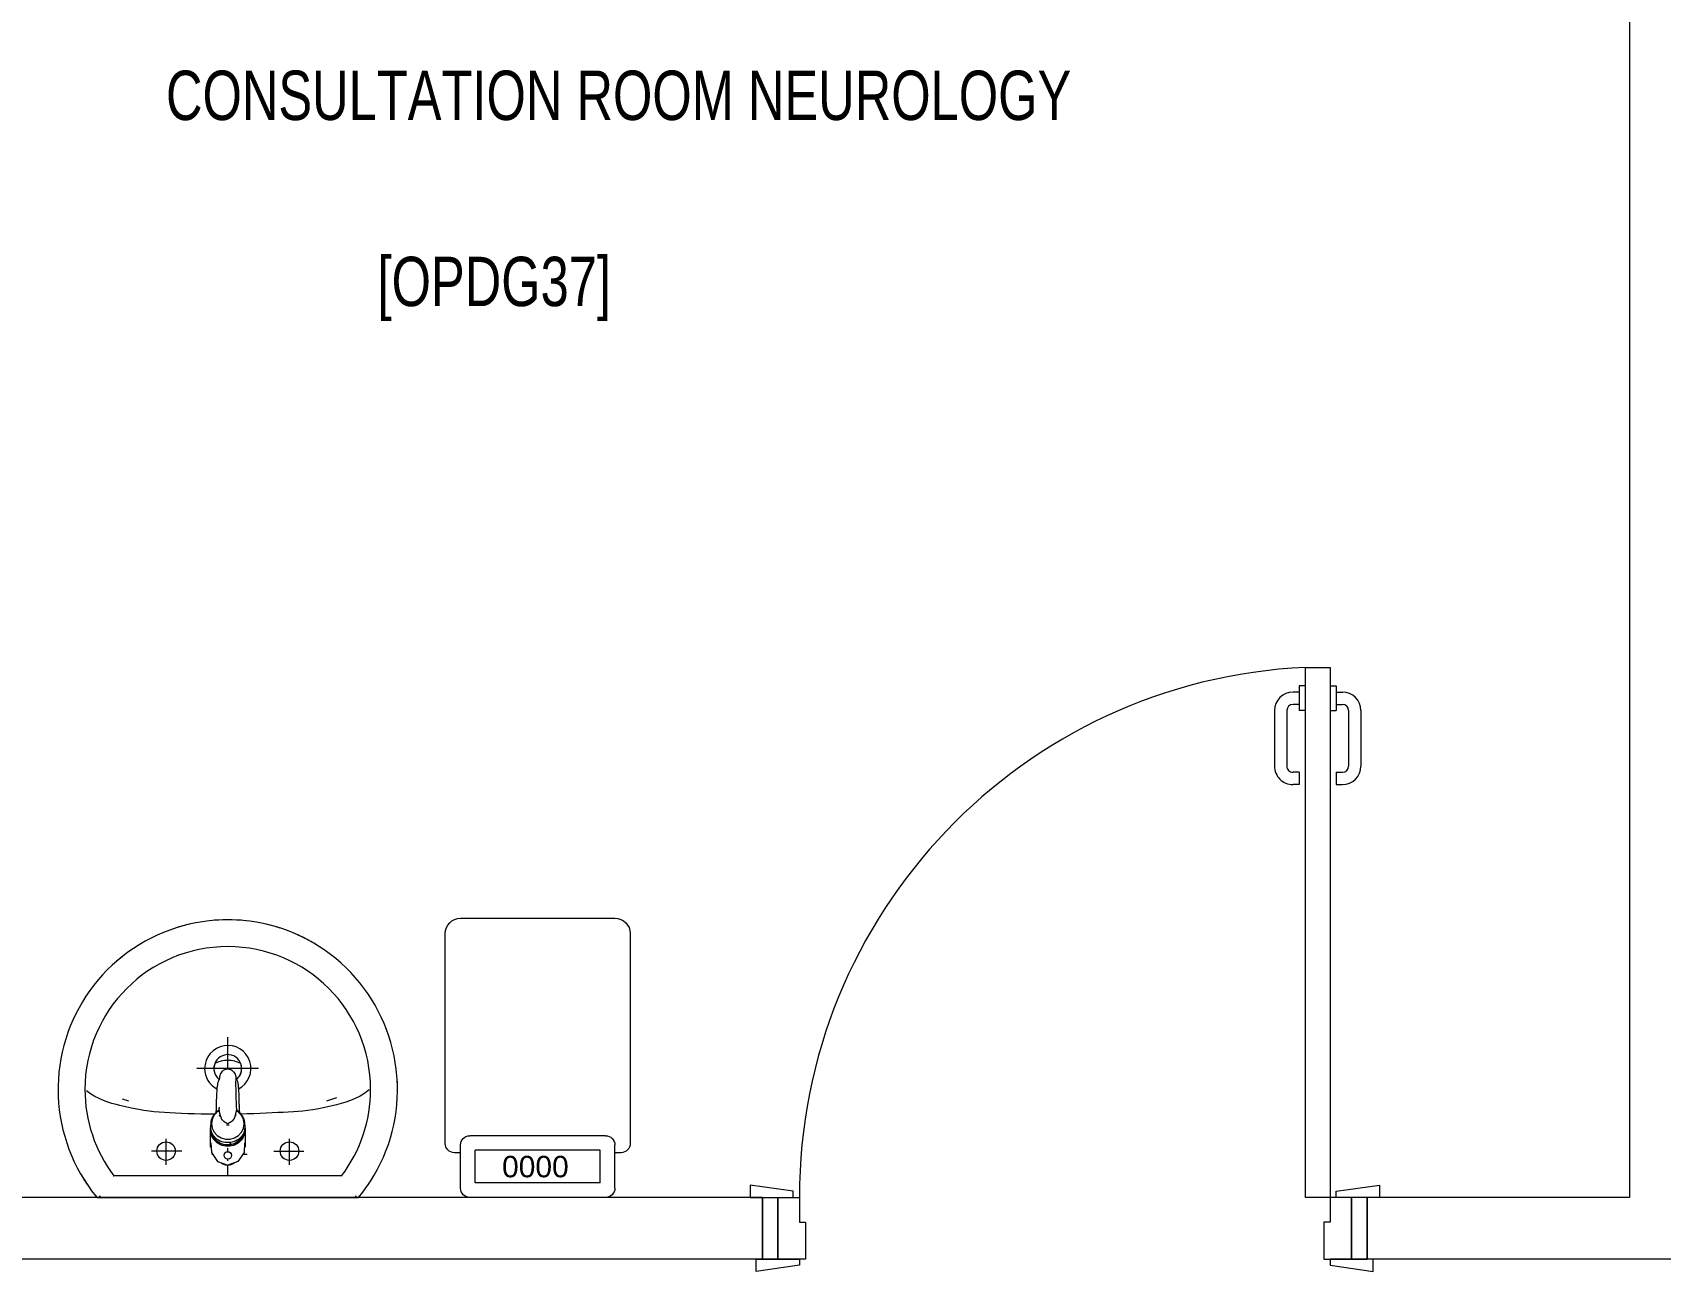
# Model space of a CAD drawing. Extents: x -234346 to 58427, y -132654 to -82394.
# Drawn here: x -103762 to -101124, y -109963 to -107955 of the extents above; entities that cross this region are included whole.
import ezdxf

# ---------------------------------------------------------------- set-up
doc = ezdxf.new("R2010")
doc.units = 0
doc.header["$LTSCALE"] = 8
for name, color, linetype, lineweight in [('72_EGR_BASE_TEXT', 9, 'Continuous', 5), ('72_EGR_EQP_TAG', 9, 'Continuous', 5), ('LOADING', 9, 'Continuous', 5), ('P-SANR-FIXT', 9, 'Continuous', 18), ('P-SANR-FIXT-1', 9, 'Continuous', 13), ('Walls', 9, 'Continuous', 5), ('Wooden Joinery', 9, 'Continuous', 5)]:
    doc.layers.add(name, color=color, linetype=linetype, lineweight=lineweight)
doc.styles.get("Standard").update_dxf_attribs({"font": 'ARIALUNI.TTF'})
doc.styles.add('X3G_ENTITY_2587E3', font='swisscl.ttf', dxfattribs={"height": 200})
doc.styles.add('X3G_ENTITY_258862', font='swisscl.ttf', dxfattribs={"height": 200})

# ---------------------------------------------------------------- blocks, each defined once
blk = doc.blocks.new('A$C72370EFE')
at = {"layer": 'Wooden Joinery'}
for p, q in [((-0.01, -0.04), (-0.02, -0.04)), ((-0.01, -0.03), (-0.01, -0.07)), ((0, -0.03), (-0.01, -0.03)), ((0.04, -0.03), (0.05, -0.03)), ((0.05, -0.03), (0.05, -0.07)), ((0.05, -0.04), (0.06, -0.04)), ((-0.05, -0.07), (-0.05, -0.16)), ((-0.03, -0.07), (-0.03, -0.16)), ((-0.01, -0.06), (-0.02, -0.06)), ((0, -0.07), (-0.01, -0.07)), ((0.04, -0.07), (0.05, -0.07)), ((0.05, -0.06), (0.06, -0.06)), ((0.07, -0.07), (0.07, -0.16)), ((0.09, -0.07), (0.09, -0.16)), ((-0.01, -0.17), (-0.02, -0.17)), ((-0.01, -0.17), (-0.01, -0.19)), ((0.05, -0.17), (0.06, -0.17)), ((0.05, -0.17), (0.05, -0.19)), ((-0.01, -0.19), (-0.02, -0.19)), ((0.05, -0.19), (0.06, -0.19))]:
    blk.add_line(p, q, dxfattribs=at)
for centre, radius, start, end in [((-0.02, -0.07), 0.03, 90, 180), ((0.06, -0.07), 0.03, 0, 90), ((-0.02, -0.07), 0.01, 90, 180), ((0.06, -0.07), 0.01, 0, 90), ((-0.02, -0.16), 0.03, 180, 270), ((-0.02, -0.16), 0.01, 180, 270), ((0.06, -0.16), 0.01, 270, 0), ((0.06, -0.16), 0.03, 270, 0)]:
    blk.add_arc(centre, radius, start, end, dxfattribs=at)
blk = doc.blocks.new('A$C5DAD61B4')
at = {"layer": 'Wooden Joinery'}
for points in [[(80, 959.1), (80, 969.1), (10, 979.1), (10, 959.1)], [(940, 959.1), (940, 969.1), (1010, 979.1), (1010, 959.1)], [(70, 859.1), (70, 849.1), (0, 839.1), (0, 859.1)], [(120, 859.1), (120, 0), (80, 0), (80, 859.1)], [(950, 859.1), (950, 849.1), (1020, 839.1), (1020, 859.1)]]:
    blk.add_lwpolyline(points, close=True, dxfattribs=at)
for points in [[(45, 859.1), (45, 959.1), (20, 959.1), (20, 859.1), (45, 859.1)], [(45, 859.1), (80, 859.1), (80, 899.1), (90, 899.1), (90, 959.1), (45, 959.1), (45, 859.1)], [(975, 859.1), (940, 859.1), (940, 899.1), (930, 899.1), (930, 959.1), (975, 959.1), (975, 859.1)], [(975, 859.1), (975, 959.1), (1000, 959.1), (1000, 859.1), (975, 859.1)]]:
    blk.add_lwpolyline(points, dxfattribs=at)
blk.add_arc((80, 859.1), 860, 272.666, 0, dxfattribs=at)
at = {"layer": 'Wooden Joinery', "xscale": 999.9999999998854, "yscale": 999.9999999998854, "zscale": 999.9999999998854, "rotation": 180}
blk.add_blockref('A$C72370EFE', (120, 0), dxfattribs=at)
blk = doc.blocks.new('FP_138-161_A_00_GFL_-0_080_Einreichung_Grundrisse_100')
at = {"layer": 'P-SANR-FIXT'}
blk.add_line((-0.0044, -0.0019), (-0.0045, -0.0021), dxfattribs=at)
at = {"layer": 'P-SANR-FIXT', "flags": 128}
blk.add_lwpolyline([(-0.0057, -0.0037), (-0.0058, -0.0039), (-0.006, -0.004)], dxfattribs=at)
blk = doc.blocks.new('FP_139-161_A_00_GFL_-0_080_Einreichung_Grundrisse_100')
at = {"layer": 'P-SANR-FIXT'}
blk.add_line((0.0045, -0.0022), (0.0044, -0.002), dxfattribs=at)
at = {"layer": 'P-SANR-FIXT', "flags": 128}
blk.add_lwpolyline([(0.006, -0.004), (0.0059, -0.0039), (0.0057, -0.0038)], dxfattribs=at)
blk = doc.blocks.new('IS_Ceraplus_B8204_BIM_BG _1_ - B8204AA - CERAPLUS single lever basin mixer with pop-up waste-V137-161_A_00_GFL_-0_080_Einreichung_Grundrisse_100')
at = {"layer": 'P-SANR-FIXT-1'}
h = blk.add_hatch(dxfattribs=at)
h.set_pattern_fill('FP_26', color=256, style=0, pattern_type=2)
h.set_pattern_definition([(225, (0.009, 0), (0.010607, -0.010607), []), (315, (0.009, 0), (0.010607, 0.010607), [])])
h.paths.add_polyline_path([(0.0056, -0.002), (0.0058, -0.0024), (0.0058, -0.0021)])
h.paths.add_polyline_path([(0.007, -0.0039), (0.0088, -0.0045), (0.0084, -0.0043)])
at = {"layer": 'LOADING'}
for p, q in [((-0.028, 0), (-0.028, -0.0281)), ((0.028, -0.0281), (0.028, 0)), ((-0.0274, -0.0337), (-0.0271, -0.0392)), ((-0.0262, -0.0282), (-0.0263, -0.0287)), ((-0.0137, -0.0512), (-0.0129, -0.0517)), ((0.0124, -0.052), (0.0133, -0.0515)), ((0.0263, -0.0287), (0.0262, -0.0282)), ((0.0262, -0.0293), (0.0263, -0.0287)), ((0.0271, -0.0392), (0.0274, -0.0337)), ((0.014, -0.0647), (0.0133, -0.1077)), ((0.0185, -0.0618), (0.019, -0.0539)), ((0.019, -0.0539), (0.0188, -0.0561))]:
    blk.add_line(p, q, dxfattribs=at)
at = {"layer": 'LOADING', "flags": 128}
for points in [[(-0.0272, -0.0069), (-0.0266, 0.009), (-0.0165, 0.0236), (0, 0.0291)], [(0.0272, -0.0069), (0.0266, 0.009), (0.0165, 0.0236), (0, 0.0291)], [(-0.0176, -0.0568), (-0.0224, -0.0513), (-0.0254, -0.0448), (-0.0264, -0.0376), (-0.0253, -0.0305), (-0.0222, -0.024), (-0.0172, -0.0186), (-0.0109, -0.0147), (-0.0037, -0.0127), (0.0037, -0.0127), (0.0109, -0.0147), (0.0172, -0.0186), (0.0222, -0.024), (0.0253, -0.0305), (0.0264, -0.0376), (0.0254, -0.0448), (0.0224, -0.0513), (0.0176, -0.0568)], [(-0.0271, -0.0393), (-0.027, -0.0403), (-0.0269, -0.0414), (-0.0267, -0.0424), (-0.0265, -0.0434), (-0.0262, -0.0444), (-0.0259, -0.0454), (-0.0255, -0.0464), (-0.0252, -0.0474), (-0.0247, -0.0484), (-0.0243, -0.0493), (-0.0238, -0.0502), (-0.0232, -0.0511), (-0.0226, -0.052), (-0.022, -0.0529), (-0.0214, -0.0537), (-0.0207, -0.0545), (-0.0199, -0.0553), (-0.0192, -0.0561), (-0.0184, -0.0568), (-0.0176, -0.0575), (-0.0173, -0.0577)], [(0.0173, -0.0577), (0.0181, -0.057), (0.0189, -0.0563), (0.0197, -0.0556), (0.0204, -0.0548), (0.0211, -0.054), (0.0218, -0.0532), (0.0224, -0.0523), (0.023, -0.0514), (0.0236, -0.0505), (0.0241, -0.0496), (0.0246, -0.0487), (0.025, -0.0477), (0.0254, -0.0467), (0.0258, -0.0458), (0.0261, -0.0448), (0.0264, -0.0437), (0.0266, -0.0427), (0.0268, -0.0417), (0.027, -0.0407), (0.0271, -0.0396), (0.0271, -0.0393)], [(-0.019, -0.0539), (-0.0185, -0.0615), (-0.0185, -0.0618)], [(-0.0181, -0.0728), (-0.0177, -0.083), (-0.0172, -0.0938)], [(-0.0162, -0.0579), (-0.0156, -0.058), (-0.0151, -0.0581), (-0.0146, -0.0583), (-0.0142, -0.0586), (-0.0139, -0.0588), (-0.0138, -0.0591)], [(-0.0138, -0.0591), (-0.0139, -0.0612), (-0.014, -0.0633)], [(0.0138, -0.0591), (0.0139, -0.0588), (0.0142, -0.0586), (0.0146, -0.0583), (0.0151, -0.0581), (0.0156, -0.058), (0.0162, -0.0579)], [(0.014, -0.0633), (0.0139, -0.0612), (0.0138, -0.0591)], [(0.0171, -0.0578), (0.0174, -0.0575), (0.0176, -0.0568)], [(0.0172, -0.0938), (0.0177, -0.083), (0.0181, -0.0728)], [(0.0184, -0.0651), (0.0184, -0.0652), (0.0184, -0.0652), (0.0184, -0.0652), (0.0184, -0.0654), (0.0184, -0.0655)], [(-0.0129, -0.1142), (-0.0124, -0.1161), (-0.0118, -0.1179), (-0.0109, -0.1197), (-0.0098, -0.1214), (-0.0084, -0.123), (-0.0067, -0.1244), (-0.0047, -0.1255), (-0.0025, -0.1263), (0, -0.1266)], [(0, -0.1266), (0.0025, -0.1263), (0.0047, -0.1255), (0.0067, -0.1244), (0.0084, -0.123), (0.0098, -0.1214), (0.0109, -0.1197), (0.0118, -0.1179), (0.0124, -0.1161), (0.0129, -0.1142)]]:
    blk.add_lwpolyline(points, dxfattribs=at)
at = {"layer": 'LOADING'}
for centre, radius, start, end in [((0, 0.0135), 0.00603, 0, 180), ((0, 0.0135), 0.00603, 180, 0), ((-0.009, 0), 0.005, 300, 315), ((0.009, 0), 0.005, 225, 240)]:
    blk.add_arc(centre, radius, start, end, dxfattribs=at)
for centre, major_axis, start_param, end_param in [((0, -0.0281), (-0.028, 0), 4.712389, 6.47291), ((0, -0.0287), (0.0267, 0), 1.570796, 3.036556), ((0, -0.0287), (0.0263, 0), 2.625648, 2.791756), ((0, -0.0287), (-0.0263, 0), 4.712389, 5.759587), ((0, -0.0281), (0.028, 0), 6.093357, 7.853982), ((0, -0.0287), (0.0267, 0), 0.105099, 1.570796), ((0, -0.0287), (0.0262, 0), 0.523599, 1.570796), ((0, -0.0287), (0.0262, 0), 0.349919, 0.515945), ((0, -0.0321), (0.0275, 0), 3.141823, 3.202701), ((0, -0.0321), (0.0275, 0), 3.239313, 3.439417), ((0, -0.0281), (0.028, 0), 3.371221, 3.483334), ((0, -0.0312), (0.0248, 0), 4.111947, 4.191073), ((0, -0.0281), (0.028, 0), 4.202431, 4.259552), ((0, -0.0287), (0.0263, 0), 4.169225, 4.2325), ((0, -0.0281), (0.028, 0), 5.172057, 5.222265), ((0, -0.0287), (0.0267, 0), 6.059374, 6.108652), ((0, -0.0321), (0.0275, 0), 5.985527, 6.185455), ((0, -0.0281), (0.028, 0), 5.94107, 6.05344), ((0, -0.0321), (0.0275, 0), 6.222066, 6.282955)]:
    blk.add_ellipse(centre, major_axis=major_axis, ratio=0.961262, start_param=start_param, end_param=end_param, dxfattribs=at)
for points, knots in [([(-0.0215, -0.0162), (-0.0216, -0.0163), (-0.0219, -0.0167), (-0.0227, -0.0177), (-0.0238, -0.0192), (-0.0249, -0.0211), (-0.0258, -0.0231), (-0.0266, -0.0253), (-0.0273, -0.0282), (-0.0275, -0.0305), (-0.0275, -0.0321)], [0.7859035, 0.7859035, 0.7859035, 0.7859035, 0.7916667, 0.8055556, 0.8333333, 0.8611111, 0.8888889, 0.9166667, 0.9444444, 1, 1, 1, 1]), ([(0.021, -0.0157), (0.0208, -0.0154), (0.0203, -0.0149), (0.0192, -0.0139), (0.0177, -0.0127), (0.0161, -0.0117), (0.0148, -0.0109), (0.0138, -0.0104), (0.0127, -0.0099), (0.0113, -0.0093), (0.0087, -0.0084), (0.0048, -0.0075), (0, -0.0071), (-0.0048, -0.0075), (-0.0087, -0.0084), (-0.0113, -0.0093), (-0.0127, -0.0099), (-0.0138, -0.0104), (-0.0148, -0.0109), (-0.0161, -0.0117), (-0.0177, -0.0127), (-0.0191, -0.0139), (-0.0202, -0.0149), (-0.0208, -0.0154), (-0.021, -0.0157)], [0.2222222, 0.2222222, 0.2222222, 0.2222222, 0.2361111, 0.25, 0.2777778, 0.3055556, 0.3194444, 0.3333333, 0.3472222, 0.3611111, 0.3888889, 0.4444444, 0.5, 0.5555556, 0.6111111, 0.6388889, 0.6527778, 0.6666667, 0.6805556, 0.6944444, 0.7222222, 0.75, 0.7638889, 0.7777778, 0.7777778, 0.7777778, 0.7777778]), ([(0.0275, -0.0321), (0.0275, -0.0305), (0.0273, -0.0282), (0.0266, -0.0253), (0.0258, -0.0231), (0.0249, -0.0211), (0.0238, -0.0192), (0.0227, -0.0177), (0.0219, -0.0167), (0.0216, -0.0163), (0.0215, -0.0162)], [0, 0, 0, 0, 0.0555556, 0.0833333, 0.1111111, 0.1388889, 0.1666667, 0.1944444, 0.2083333, 0.2142181, 0.2142181, 0.2142181, 0.2142181]), ([(0, -0.0378), (-0.0005, -0.038), (-0.0012, -0.0384), (-0.0021, -0.0389), (-0.0028, -0.0393), (-0.0035, -0.0397), (-0.0042, -0.04), (-0.0049, -0.0405), (-0.0055, -0.0409), (-0.0061, -0.0414), (-0.0067, -0.0419), (-0.0072, -0.0424), (-0.0078, -0.0429), (-0.0083, -0.0435), (-0.0088, -0.0441), (-0.0092, -0.0446), (-0.0096, -0.0452), (-0.01, -0.0459), (-0.0103, -0.0466), (-0.0105, -0.0472), (-0.0107, -0.0477), (-0.0108, -0.0481), (-0.0109, -0.0484), (-0.0111, -0.0489), (-0.0114, -0.0497), (-0.0118, -0.0509), (-0.0122, -0.0521), (-0.0124, -0.053), (-0.0126, -0.0537), (-0.0128, -0.0544), (-0.0129, -0.0552), (-0.0131, -0.0559), (-0.0132, -0.0566), (-0.0134, -0.0572), (-0.0136, -0.0581), (-0.0137, -0.0587), (-0.0138, -0.0591)], [0, 0, 0, 0, 0.055556, 0.083333, 0.111111, 0.138889, 0.166667, 0.194444, 0.222222, 0.25, 0.277778, 0.305556, 0.333333, 0.361111, 0.388889, 0.416667, 0.444444, 0.472222, 0.5, 0.527778, 0.541667, 0.555556, 0.569444, 0.583333, 0.611111, 0.666667, 0.722222, 0.75, 0.777778, 0.805556, 0.833333, 0.861111, 0.888889, 0.916667, 0.944444, 1, 1, 1, 1]), ([(0, -0.0357), (-0.0006, -0.0357), (-0.0013, -0.0357), (-0.002, -0.0357), (-0.0022, -0.0357)], [0, 0, 0, 0, 0.1, 0.1298359, 0.1298359, 0.1298359, 0.1298359]), ([(0.0022, -0.0357), (0.002, -0.0357), (0.0013, -0.0357), (0.0006, -0.0357), (0, -0.0357)], [0.8701578, 0.8701578, 0.8701578, 0.8701578, 0.9, 1, 1, 1, 1]), ([(0.0138, -0.0591), (0.0137, -0.0587), (0.0136, -0.0581), (0.0134, -0.0572), (0.0132, -0.0566), (0.0131, -0.0559), (0.0129, -0.0552), (0.0128, -0.0544), (0.0126, -0.0537), (0.0124, -0.053), (0.0122, -0.0521), (0.0118, -0.0509), (0.0114, -0.0497), (0.0111, -0.0489), (0.0109, -0.0484), (0.0108, -0.0481), (0.0107, -0.0477), (0.0105, -0.0472), (0.0103, -0.0466), (0.01, -0.0459), (0.0096, -0.0452), (0.0092, -0.0446), (0.0088, -0.0441), (0.0083, -0.0435), (0.0078, -0.0429), (0.0072, -0.0424), (0.0067, -0.0419), (0.0061, -0.0414), (0.0055, -0.0409), (0.0049, -0.0405), (0.0042, -0.04), (0.0035, -0.0397), (0.0028, -0.0393), (0.0021, -0.0389), (0.0012, -0.0384), (0.0005, -0.038), (0, -0.0378)], [0, 0, 0, 0, 0.055556, 0.083333, 0.111111, 0.138889, 0.166667, 0.194444, 0.222222, 0.25, 0.277778, 0.333333, 0.388889, 0.416667, 0.430556, 0.444444, 0.458333, 0.472222, 0.5, 0.527778, 0.555556, 0.583333, 0.611111, 0.638889, 0.666667, 0.694444, 0.722222, 0.75, 0.777778, 0.805556, 0.833333, 0.861111, 0.888889, 0.916667, 0.944444, 1, 1, 1, 1]), ([(-0.0188, -0.0538), (-0.0188, -0.0547), (-0.0186, -0.0582), (-0.0185, -0.0619), (-0.0184, -0.0646)], [0.6724021, 0.6724021, 0.6724021, 0.6724021, 0.75, 1, 1, 1, 1]), ([(-0.0162, -0.0579), (-0.0162, -0.0578), (-0.0163, -0.0578), (-0.0165, -0.0577), (-0.0166, -0.0575), (-0.0167, -0.0574), (-0.0169, -0.0573), (-0.017, -0.0572), (-0.0172, -0.0571), (-0.0173, -0.057), (-0.0175, -0.0569), (-0.0176, -0.0568)], [0, 0, 0, 0, 0.1, 0.2, 0.3, 0.4, 0.5, 0.6, 0.7, 0.8, 1, 1, 1, 1]), ([(-0.0148, -0.0587), (-0.015, -0.0586), (-0.0159, -0.0583), (-0.0167, -0.058), (-0.0172, -0.0578)], [0.8, 0.8, 0.8, 0.8, 0.85, 1, 1, 1, 1]), ([(0.0141, -0.0613), (0.0141, -0.0611), (0.0143, -0.0608), (0.0145, -0.0604), (0.0148, -0.06), (0.0151, -0.0596), (0.0153, -0.0594), (0.0155, -0.0592), (0.0156, -0.059), (0.0158, -0.0588), (0.016, -0.0587), (0.0163, -0.0585), (0.0165, -0.0583), (0.0166, -0.0582)], [0.3333333, 0.3333333, 0.3333333, 0.3333333, 0.4166667, 0.5, 0.5833333, 0.6666667, 0.7083333, 0.75, 0.7916667, 0.8333333, 0.875, 0.9166667, 1, 1, 1, 1]), ([(0.0176, -0.0568), (0.0175, -0.0569), (0.0173, -0.057), (0.0172, -0.0571), (0.017, -0.0572), (0.0169, -0.0573), (0.0167, -0.0574), (0.0166, -0.0575), (0.0165, -0.0577), (0.0163, -0.0578), (0.0162, -0.0578), (0.0162, -0.0579)], [0, 0, 0, 0, 0.2, 0.3, 0.4, 0.5, 0.6, 0.7, 0.8, 0.9, 1, 1, 1, 1]), ([(0.0184, -0.0646), (0.0185, -0.0619), (0.0186, -0.0582), (0.0188, -0.0547), (0.0188, -0.0538)], [0, 0, 0, 0, 0.25, 0.3275586, 0.3275586, 0.3275586, 0.3275586]), ([(-0.0131, -0.1116), (-0.0132, -0.1115), (-0.0135, -0.1109), (-0.0141, -0.1099), (-0.0147, -0.1086), (-0.0153, -0.1072), (-0.0159, -0.1053), (-0.0167, -0.1021), (-0.0171, -0.0992), (-0.0171, -0.0973)], [0.4856715, 0.4856715, 0.4856715, 0.4856715, 0.5, 0.55, 0.6, 0.65, 0.7, 0.8, 1, 1, 1, 1]), ([(0.0131, -0.1116), (0.0133, -0.1113), (0.0137, -0.1106), (0.0142, -0.1096), (0.0147, -0.1084), (0.0153, -0.1072), (0.0159, -0.1053), (0.0167, -0.1021), (0.0171, -0.0992), (0.0171, -0.0973)], [-0.5143371, -0.5143371, -0.5143371, -0.5143371, -0.475, -0.4375, -0.4, -0.35, -0.3, -0.2, 0, 0, 0, 0]), ([(-0.0132, -0.1091), (-0.0132, -0.1096), (-0.0132, -0.1103), (-0.0132, -0.1111), (-0.0132, -0.1115), (-0.0132, -0.1118), (-0.0131, -0.1122), (-0.0131, -0.1125), (-0.0131, -0.1128), (-0.0131, -0.1131), (-0.013, -0.1134), (-0.013, -0.1138), (-0.0129, -0.1141), (-0.0129, -0.1142)], [0.2, 0.2, 0.2, 0.2, 0.4, 0.5, 0.55, 0.6, 0.65, 0.7, 0.75, 0.8, 0.85, 0.9, 1, 1, 1, 1]), ([(0.0129, -0.1142), (0.0129, -0.1141), (0.013, -0.1138), (0.013, -0.1134), (0.0131, -0.1131), (0.0131, -0.1128), (0.0131, -0.1125), (0.0131, -0.1122), (0.0132, -0.1118), (0.0132, -0.1115), (0.0132, -0.1111), (0.0132, -0.1103), (0.0132, -0.1096), (0.0132, -0.1091)], [0, 0, 0, 0, 0.1, 0.15, 0.2, 0.25, 0.3, 0.35, 0.4, 0.45, 0.5, 0.6, 0.8, 0.8, 0.8, 0.8])]:
    blk.add_open_spline(points, degree=3, knots=knots, dxfattribs=at)
for points in [[(-0.0184, -0.0646), (-0.0183, -0.0659), (-0.0182, -0.0684), (-0.0181, -0.0709), (-0.0181, -0.0721)], [(-0.0172, -0.0578), (-0.0171, -0.0578), (-0.0169, -0.058), (-0.0167, -0.0581), (-0.0166, -0.0582)], [(-0.0162, -0.0579), (-0.0162, -0.0579), (-0.0164, -0.0581), (-0.0165, -0.0582), (-0.0166, -0.0583), (-0.0166, -0.0582), (-0.0166, -0.0582)], [(-0.0166, -0.0582), (-0.0163, -0.0585), (-0.0156, -0.059), (-0.0148, -0.0599), (-0.0142, -0.0609), (-0.0139, -0.0617), (-0.0138, -0.0621)], [(-0.014, -0.0633), (-0.014, -0.0633), (-0.014, -0.0633), (-0.014, -0.0633)], [(-0.014, -0.0646), (-0.014, -0.0644), (-0.014, -0.064), (-0.014, -0.0635), (-0.014, -0.0633)], [(0.014, -0.0633), (0.014, -0.0633), (0.014, -0.0633), (0.014, -0.0633)], [(0.014, -0.0633), (0.014, -0.0635), (0.014, -0.064), (0.014, -0.0644), (0.014, -0.0647)], [(0.0172, -0.0578), (0.0168, -0.0579), (0.0158, -0.0583), (0.0147, -0.0587), (0.0141, -0.059)], [(0.0166, -0.0582), (0.0166, -0.0582), (0.0166, -0.0583), (0.0165, -0.0582), (0.0164, -0.0581), (0.0162, -0.0579), (0.0162, -0.0579)], [(0.0166, -0.0582), (0.0167, -0.0582), (0.0168, -0.0581), (0.0169, -0.058), (0.0169, -0.058)], [(0.0169, -0.058), (0.017, -0.0579), (0.0171, -0.0579), (0.0171, -0.0578)], [(0.0181, -0.0721), (0.0181, -0.0709), (0.0182, -0.0684), (0.0183, -0.0659), (0.0184, -0.0646)], [(-0.0172, -0.0938), (-0.0172, -0.0944), (-0.0172, -0.0956), (-0.0171, -0.0967), (-0.0171, -0.0973)], [(0.0171, -0.0973), (0.0171, -0.0967), (0.0172, -0.0956), (0.0172, -0.0944), (0.0172, -0.0938)]]:
    blk.add_open_spline(points, degree=3, dxfattribs=at)
for name in ['FP_138-161_A_00_GFL_-0_080_Einreichung_Grundrisse_100', 'FP_139-161_A_00_GFL_-0_080_Einreichung_Grundrisse_100']:
    blk.add_blockref(name, (0, 0), dxfattribs=at)
blk = doc.blocks.new('_100_WB_KER_REN_55x45x18 - _100_WB_KER_REN_55x45x18-V63-161_A_00_GFL_-0_080_Einreichung_Grundrisse_100')
at = {"layer": 'LOADING'}
for p, q in [((-0.2075, 0.225), (-0.2075, 0.2227)), ((0.2074, 0.225), (-0.2074, 0.225)), ((0.2075, 0.2227), (0.2075, 0.225)), ((-0.1855, 0.1899), (0.1855, 0.1899)), ((0, 0.1899), (0, 0.1724)), ((-0.1, 0.172), (-0.1, 0.1303)), ((0, 0.1656), (0, 0.1628)), ((0.1, 0.172), (0.1, 0.1303)), ((-0.0744, 0.15), (-0.1234, 0.15)), ((-0.0259, 0.155), (-0.0315, 0.155)), ((0, 0.1509), (0, 0.1454)), ((0, 0.1422), (0, 0.1399)), ((0.026, 0.155), (0.0248, 0.155)), ((0.0744, 0.15), (0.1234, 0.15)), ((-0.1763, 0.0637), (-0.1598, 0.0692)), ((0.1605, 0.0691), (0.1707, 0.0656)), ((-0.05, 0.0161), (0.05, 0.0161)), ((0, 0.0168), (0, -0.0348))]:
    blk.add_line(p, q, dxfattribs=at)
at = {"layer": 'LOADING', "flags": 128}
for points in [[(-0.2121, 0.225), (-0.219, 0.2164), (-0.2254, 0.2075), (-0.2316, 0.1983), (-0.2373, 0.189), (-0.2427, 0.1794), (-0.2476, 0.1696), (-0.2522, 0.1596), (-0.2564, 0.1494), (-0.2602, 0.1391), (-0.2635, 0.1286), (-0.2665, 0.118), (-0.269, 0.1073), (-0.271, 0.0965), (-0.2727, 0.0856), (-0.2739, 0.0747), (-0.2747, 0.0637), (-0.275, 0.0527), (-0.275, 0.05)], [(0.275, 0.05), (0.2748, 0.061), (0.2741, 0.072), (0.273, 0.0829), (0.2715, 0.0938), (0.2695, 0.1046), (0.2671, 0.1154), (0.2643, 0.126), (0.261, 0.1365), (0.2574, 0.1469), (0.2533, 0.1571), (0.2488, 0.1671), (0.2439, 0.177), (0.2387, 0.1866), (0.233, 0.1961), (0.227, 0.2053), (0.2206, 0.2142), (0.2138, 0.2229), (0.2121, 0.225)], [(-0.275, 0.05), (-0.2748, 0.039), (-0.2741, 0.028), (-0.273, 0.0171), (-0.2715, 0.0062), (-0.2695, -0.0046), (-0.2671, -0.0154), (-0.2643, -0.026), (-0.261, -0.0365), (-0.2574, -0.0469), (-0.2533, -0.0571), (-0.2488, -0.0671), (-0.2439, -0.077), (-0.2387, -0.0866), (-0.233, -0.0961), (-0.227, -0.1053), (-0.2206, -0.1142), (-0.2138, -0.1229), (-0.2067, -0.1313), (-0.1993, -0.1395), (-0.1916, -0.1473), (-0.1836, -0.1548), (-0.1752, -0.162), (-0.1666, -0.1688), (-0.1577, -0.1753), (-0.1486, -0.1814), (-0.1392, -0.1872), (-0.1296, -0.1925), (-0.1198, -0.1975), (-0.1098, -0.2021), (-0.0996, -0.2063), (-0.0893, -0.2101), (-0.0788, -0.2135), (-0.0682, -0.2164), (-0.0575, -0.2189), (-0.0467, -0.221), (-0.0359, -0.2227), (-0.0249, -0.2239), (-0.014, -0.2246), (-0.003, -0.225), (0.008, -0.2249), (0.019, -0.2243), (0.03, -0.2234), (0.0409, -0.2219), (0.0517, -0.2201), (0.0625, -0.2178), (0.0731, -0.2151), (0.0837, -0.212), (0.0941, -0.2084), (0.1043, -0.2044), (0.1144, -0.2001), (0.1243, -0.1953), (0.1341, -0.1901), (0.1436, -0.1846), (0.1528, -0.1786), (0.1618, -0.1723), (0.1706, -0.1657), (0.1791, -0.1587), (0.1873, -0.1514), (0.1952, -0.1437), (0.2028, -0.1358), (0.21, -0.1275), (0.217, -0.119), (0.2236, -0.1101), (0.2298, -0.1011), (0.2356, -0.0918), (0.2411, -0.0822), (0.2462, -0.0725), (0.2509, -0.0625), (0.2552, -0.0524), (0.2591, -0.0421), (0.2626, -0.0317), (0.2656, -0.0211), (0.2683, -0.0104), (0.2705, 0.0003), (0.2722, 0.0112), (0.2736, 0.0221), (0.2745, 0.0331), (0.2749, 0.0441), (0.275, 0.05)]]:
    blk.add_lwpolyline(points, dxfattribs=at)
at = {"layer": 'LOADING'}
for centre in [(-0.1, 0.15), (0.1, 0.15)]:
    blk.add_circle(centre, 0.015, dxfattribs=at)
for centre, radius, start, end in [((0, 0.05), 0.275, 140.4788, 141.2381), ((0, 0.05), 0.275, 38.7619, 39.5212), ((0, 0.05), 0.275, 145.9324, 150.3591), ((0, 0.05), 0.2315, 142.8209, 180), ((0, 0.05), 0.2315, 0, 37.1791), ((0, 0.05), 0.275, 29.6409, 34.0676), ((0, 0.155), 0.0175, 54.0899, 125.9101), ((0, 0.155), 0.0175, 68.869, 83.8798), ((0, 0.155), 0.0175, 251.9463, 258.2346), ((0, 0.05), 0.275, 180, 183.6225), ((0, 0.05), 0.2315, 180, 0), ((0, 0.0161), 0.0375, 117.1305, 0), ((0, 0.0161), 0.0225, 129.5025, 0), ((0, 0.0161), 0.0225, 138.0808, 143.3939), ((0, 0.0161), 0.0225, 0, 51.4286), ((0, 0.0161), 0.0225, 36.616, 41.9265), ((0, 0.0161), 0.0375, 0, 61.4146), ((0, 0.0161), 0.0225, 180, 193.3417), ((0, 0.0161), 0.0225, 197.0466, 201.508), ((0, 0.0161), 0.0225, 156.725, 162.0134), ((0, 0.05), 0.047, 243.4433, 296.5567), ((0, 0.0161), 0.0225, 17.9887, 23.276), ((0, 0.0161), 0.0225, 338.492, 342.9534), ((0, 0.0161), 0.0225, 346.6583, 0), ((0, 0.05), 0.275, 307.6689, 312), ((0, 0.05), 0.275, 240, 245.6589), ((0, 0.05), 0.275, 252, 257.5535), ((0, 0.05), 0.275, 264, 276), ((0, 0.05), 0.275, 282.9241, 288)]:
    blk.add_arc(centre, radius, start, end, dxfattribs=at)
for points, knots in [([(-0.2074, 0.225), (-0.2078, 0.225), (-0.2086, 0.225), (-0.2095, 0.225), (-0.2102, 0.225), (-0.2106, 0.225), (-0.2109, 0.225), (-0.2111, 0.225), (-0.2114, 0.225), (-0.2116, 0.225), (-0.2118, 0.225), (-0.2119, 0.225), (-0.2119, 0.225)], [-1, -1, -1, -1, -0.8333333, -0.6666667, -0.5833333, -0.5, -0.4583333, -0.4166667, -0.3333333, -0.2916667, -0.25, -0.1666667, -0.1666667, -0.1666667, -0.1666667]), ([(0.2119, 0.225), (0.2119, 0.225), (0.2118, 0.225), (0.2116, 0.225), (0.2114, 0.225), (0.2111, 0.225), (0.2109, 0.225), (0.2106, 0.225), (0.2102, 0.225), (0.2095, 0.225), (0.2086, 0.225), (0.2078, 0.225), (0.2074, 0.225)], [-0.8333333, -0.8333333, -0.8333333, -0.8333333, -0.75, -0.7083333, -0.6666667, -0.5833333, -0.5416667, -0.5, -0.4166667, -0.3333333, -0.1666667, 0, 0, 0, 0]), ([(-0.0037, 0.1721), (-0.0046, 0.1719), (-0.0064, 0.1714), (-0.0081, 0.1705), (-0.009, 0.17)], [0.5653198, 0.5653198, 0.5653198, 0.5653198, 0.6111111, 0.6666667, 0.6666667, 0.6666667, 0.6666667]), ([(0.009, 0.17), (0.0086, 0.1703), (0.0077, 0.1708), (0.0059, 0.1715), (0.0046, 0.1719), (0.0037, 0.1721)], [0.3333333, 0.3333333, 0.3333333, 0.3333333, 0.3611111, 0.3888889, 0.4346482, 0.4346482, 0.4346482, 0.4346482]), ([(-0.2294, 0.0509), (-0.2103, 0.066), (-0.1431, 0.0839), (-0.1084, 0.0863), (-0.0496, 0.0893), (-0.0206, 0.0899)], [0.0392191, 0.0392191, 0.0392191, 0.0392191, 0.1715289, 0.4228457, 0.6475389, 0.6475389, 0.6475389, 0.6475389]), ([(0.0209, 0.0903), (0.0512, 0.0901), (0.1113, 0.0879), (0.1514, 0.0828), (0.2115, 0.0665), (0.2292, 0.052)], [0.7533082, 0.7533082, 0.7533082, 0.7533082, 0.9865548, 1.235629, 1.3638988, 1.3638988, 1.3638988, 1.3638988]), ([(-0.0141, 0.0337), (-0.0162, 0.0319), (-0.0207, 0.0267), (-0.0225, 0.02), (-0.0225, 0.0161)], [0.7144203, 0.7144203, 0.7144203, 0.7144203, 0.8333333, 1, 1, 1, 1]), ([(0.0225, 0.0161), (0.0225, 0.0187), (0.0216, 0.0239), (0.0182, 0.0298), (0.0152, 0.0327), (0.0141, 0.0337)], [0, 0, 0, 0, 0.1111111, 0.2222222, 0.285568, 0.285568, 0.285568, 0.285568])]:
    blk.add_open_spline(points, degree=3, knots=knots, dxfattribs=at)
for points in [[(-0.2075, 0.2227), (-0.2075, 0.2231), (-0.2075, 0.2235), (-0.2075, 0.2239)], [(0.2075, 0.2239), (0.2075, 0.2235), (0.2075, 0.2231), (0.2075, 0.2227)], [(-0.1852, 0.1899), (-0.1853, 0.1899), (-0.1854, 0.1899), (-0.1855, 0.1899)], [(0.1855, 0.1899), (0.1854, 0.1899), (0.1853, 0.1899), (0.1852, 0.1899)], [(-0.0009, 0.1725), (-0.0013, 0.1725), (-0.0018, 0.1724), (-0.0022, 0.1724)], [(0.0022, 0.1724), (0.0018, 0.1724), (0.0013, 0.1725), (0.0009, 0.1725)], [(-0.0225, 0.0161), (-0.0225, 0.0147), (-0.0222, 0.012), (-0.0215, 0.0093), (-0.021, 0.008)], [(0.021, 0.008), (0.0215, 0.0093), (0.0222, 0.012), (0.0225, 0.0147), (0.0225, 0.0161)]]:
    blk.add_open_spline(points, degree=3, dxfattribs=at)
at = {"layer": 'LOADING', "xscale": -1, "rotation": 5.088887490341627e-12}
blk.add_blockref('IS_Ceraplus_B8204_BIM_BG _1_ - B8204AA - CERAPLUS single lever basin mixer with pop-up waste-V137-161_A_00_GFL_-0_080_Einreichung_Grundrisse_100', (0, 0.1434), dxfattribs=at)
blk = doc.blocks.new('HF13461A-P')
at = {"layer": 'LOADING'}
for p, q in [((0.2579, 0.4503), (0.0379, 0.4503)), ((0.0229, 0.4353), (0.0229, 0.3653)), ((0.2493, 0.4266), (0.0466, 0.4266)), ((0.0466, 0.4266), (0.0466, 0.3739)), ((0.2493, 0.4266), (0.2493, 0.3739)), ((0.2729, 0.4353), (0.2729, 0.3653)), ((0.0229, 0.3778), (0.0129, 0.3778)), ((0.2493, 0.3739), (0.0466, 0.3739)), ((0.2829, 0.3778), (0.2729, 0.3778)), ((-0.0021, 0.3628), (-0.0021, 0.0228)), ((0.2579, 0.3503), (0.0379, 0.3503)), ((0.2979, 0.0228), (0.2979, 0.3628)), ((0.0229, -0.0022), (0.2729, -0.0022))]:
    blk.add_line(p, q, dxfattribs=at)
for centre, radius, start, end in [((0.0379, 0.4353), 0.015, 90, 180), ((0.2579, 0.4353), 0.015, 0, 90), ((0.0129, 0.3628), 0.015, 90, 180), ((0.2829, 0.3628), 0.015, 0, 90), ((0.0379, 0.3653), 0.015, 180, 270), ((0.2579, 0.3653), 0.015, 270, 0), ((0.0229, 0.0228), 0.025, 180, 270), ((0.2729, 0.0228), 0.025, 270, 0)]:
    blk.add_arc(centre, radius, start, end, dxfattribs=at)
blk.add_text('0000', height=0.03477, dxfattribs=at).set_placement((0.0901, 0.3829))
blk = doc.blocks.new('GF1')
at = {"layer": 'Walls', "color": 9}
for p, q in [((-101174.4, -105842.6), (-101174.4, -109842.6)), ((-102579.8, -109842.6), (-104558.2, -109842.6, 0)), ((-102579.8, -109842.6), (-102579.8, -109942.6)), ((-101174.4, -109842.6), (-101599.8, -109842.6)), ((-101599.8, -109842.6), (-101599.8, -109942.6)), ((-102579.8, -109942.6), (-105150.7, -109942.6)), ((-100974.4, -109942.6), (-101599.8, -109942.6))]:
    blk.add_line(p, q, dxfattribs=at)
at = {"layer": 'LOADING', "color": 9, "xscale": 1000, "yscale": 1000, "zscale": 1000, "rotation": 180}
blk.add_blockref('_100_WB_KER_REN_55x45x18 - _100_WB_KER_REN_55x45x18-V63-161_A_00_GFL_-0_080_Einreichung_Grundrisse_100', (-103446.1, -109617.6), dxfattribs=at)
at = {"layer": 'LOADING', "color": 9, "lineweight": 0, "xscale": -1000, "yscale": 1000, "zscale": 1000, "rotation": 180}
blk.add_blockref('HF13461A-P', (-103091.7, -109392.3), dxfattribs=at)
at = {"layer": 'Wooden Joinery', "color": 9, "rotation": 180}
blk.add_blockref('A$C5DAD61B4', (-101579.8, -108983.5), dxfattribs=at)
at = {"layer": '72_EGR_BASE_TEXT', "color": 9, "char_height": 80, "attachment_point": 2}
for s, insert, style in [('CONSULTATION ROOM NEUROLOGY', (-102812.7, -108016.3, 0), 'X3G_ENTITY_258862'), ('[OPDG37]', (-103014.3, -108318), 'X3G_ENTITY_2587E3')]:
    blk.add_mtext(s, dxfattribs=dict(at, insert=insert, style=style))

msp = doc.modelspace()

# ---------------------------------------------------------------- block references
at = {"layer": '72_EGR_EQP_TAG'}
msp.add_blockref('GF1', (0, 0), dxfattribs=at)

doc.saveas('drawing.dxf')
